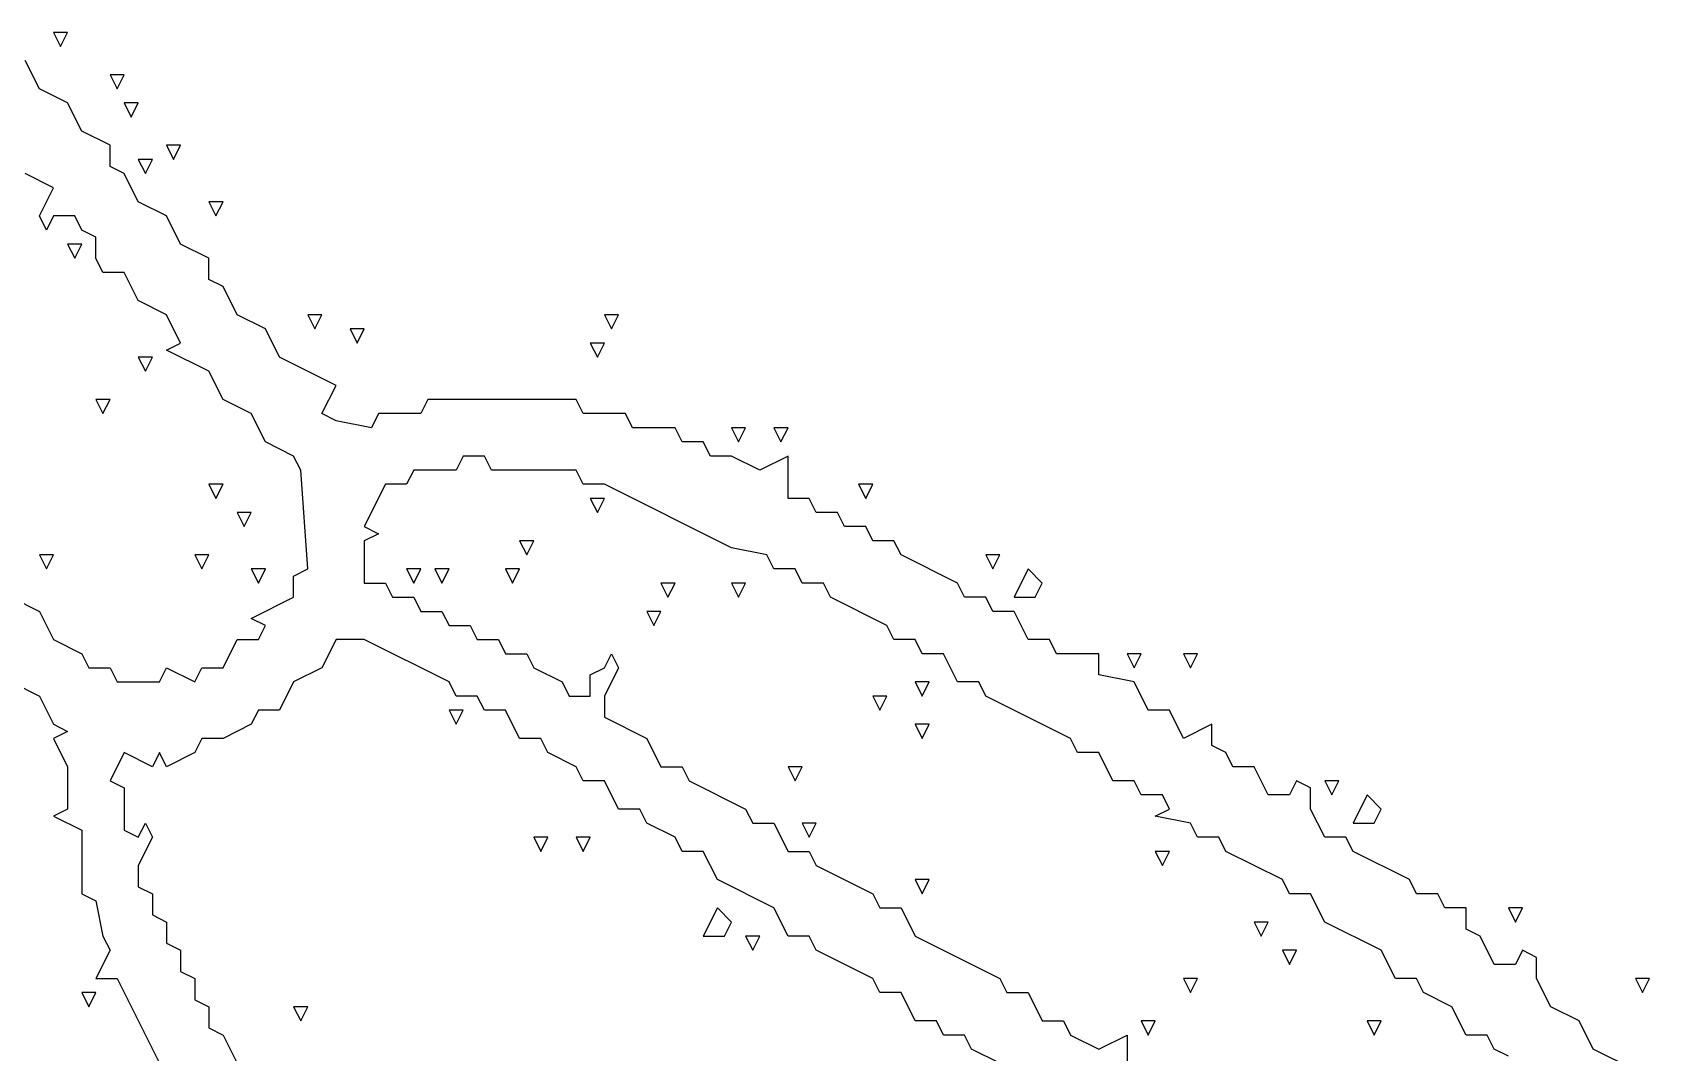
# Model space of a CAD drawing. Extents: x 11 to 152, y 0 to 170.
# Drawn here: x 127.82 to 148.82, y 75.14 to 88.39 of the extents above; entities that cross this region are included whole.
import ezdxf

# ---------------------------------------------------------------- set-up
doc = ezdxf.new("R2010")
doc.units = 0
doc.layers.add('Layer0', color=7, linetype='Continuous')

msp = doc.modelspace()

# ---------------------------------------------------------------- linework, layer by layer
at = {"layer": 'Layer0', "color": 5, "linetype": 'CONTINUOUS'}
for p, q in [((128.096, 88.39266, 0.1), (128.1877, 88.20928, 0.1)), ((128.2794, 88.39266, 0.1), (128.096, 88.39266, 0.1)), ((128.1877, 88.20928, 0.1), (128.2794, 88.39266, 0.1)), ((127.9126, 87.65912, 0.1), (127.7292, 88.02589, 0.1)), ((128.8296, 87.8425, 0.1), (128.9213, 87.65912, 0.1)), ((129.0129, 87.8425, 0.1), (128.8296, 87.8425, 0.1)), ((128.9213, 87.65912, 0.1), (129.0129, 87.8425, 0.1)), ((128.2794, 87.47573, 0.1), (127.9126, 87.65912, 0.1)), ((128.4628, 87.10895, 0.1), (128.2794, 87.47573, 0.1)), ((129.0129, 87.47573, 0.1), (129.1046, 87.29234, 0.1)), ((129.1963, 87.47573, 0.1), (129.0129, 87.47573, 0.1)), ((129.1046, 87.29234, 0.1), (129.1963, 87.47573, 0.1)), ((128.8296, 86.92557, 0.1), (128.4628, 87.10895, 0.1)), ((128.8296, 86.65049, 0.1), (128.8296, 86.92557, 0.1)), ((129.1963, 86.74218, 0.1), (129.288, 86.55879, 0.1)), ((129.3797, 86.74218, 0.1), (129.1963, 86.74218, 0.1)), ((129.288, 86.55879, 0.1), (129.3797, 86.74218, 0.1)), ((129.5631, 86.92557, 0.1), (129.6548, 86.74218, 0.1)), ((129.7465, 86.92557, 0.1), (129.5631, 86.92557, 0.1)), ((129.6548, 86.74218, 0.1), (129.7465, 86.92557, 0.1)), ((128.096, 86.3754, 0.1), (127.7292, 86.55879, 0.1)), ((129.0129, 86.55879, 0.1), (128.8296, 86.65049, 0.1)), ((129.1963, 86.19202, 0.1), (129.0129, 86.55879, 0.1)), ((127.9126, 86.00863, 0.1), (128.096, 86.3754, 0.1)), ((129.5631, 86.00863, 0.1), (129.1963, 86.19202, 0.1)), ((130.1133, 86.19202, 0.1), (130.205, 86.00863, 0.1)), ((130.2967, 86.19202, 0.1), (130.1133, 86.19202, 0.1)), ((130.205, 86.00863, 0.1), (130.2967, 86.19202, 0.1)), ((128.0043, 85.82524, 0.1), (127.9126, 86.00863, 0.1)), ((128.096, 86.00863, 0.1), (128.0043, 85.82524, 0.1)), ((128.3711, 86.00863, 0.1), (128.096, 86.00863, 0.1)), ((128.4628, 85.82524, 0.1), (128.3711, 86.00863, 0.1)), ((129.7465, 85.64186, 0.1), (129.5631, 86.00863, 0.1)), ((128.6462, 85.73355, 0.1), (128.4628, 85.82524, 0.1)), ((128.6462, 85.45847, 0.1), (128.6462, 85.73355, 0.1)), ((128.2794, 85.64186, 0.1), (128.3711, 85.45847, 0.1)), ((128.4628, 85.64186, 0.1), (128.2794, 85.64186, 0.1)), ((128.3711, 85.45847, 0.1), (128.4628, 85.64186, 0.1)), ((130.1133, 85.45847, 0.1), (129.7465, 85.64186, 0.1)), ((128.7379, 85.27508, 0.1), (128.6462, 85.45847, 0.1)), ((129.0129, 85.27508, 0.1), (128.7379, 85.27508, 0.1)), ((129.1963, 84.90831, 0.1), (129.0129, 85.27508, 0.1)), ((130.1133, 85.18339, 0.1), (130.1133, 85.45847, 0.1)), ((130.2967, 85.09169, 0.1), (130.1133, 85.18339, 0.1)), ((130.48, 84.72492, 0.1), (130.2967, 85.09169, 0.1)), ((129.5631, 84.72492, 0.1), (129.1963, 84.90831, 0.1)), ((129.7465, 84.35814, 0.1), (129.5631, 84.72492, 0.1)), ((130.8468, 84.54153, 0.1), (130.48, 84.72492, 0.1)), ((131.397, 84.72492, 0.1), (131.4887, 84.54153, 0.1)), ((131.5804, 84.72492, 0.1), (131.397, 84.72492, 0.1)), ((131.4887, 84.54153, 0.1), (131.5804, 84.72492, 0.1)), ((135.2481, 84.72492, 0.1), (135.3398, 84.54153, 0.1)), ((135.4315, 84.72492, 0.1), (135.2481, 84.72492, 0.1)), ((135.3398, 84.54153, 0.1), (135.4315, 84.72492, 0.1)), ((131.0302, 84.17476, 0.1), (130.8468, 84.54153, 0.1)), ((131.9471, 84.54153, 0.1), (132.0388, 84.35814, 0.1)), ((132.1305, 84.54153, 0.1), (131.9471, 84.54153, 0.1)), ((132.0388, 84.35814, 0.1), (132.1305, 84.54153, 0.1)), ((129.5631, 84.26645, 0.1), (129.7465, 84.35814, 0.1)), ((130.1133, 83.99137, 0.1), (129.5631, 84.26645, 0.1)), ((135.0647, 84.35814, 0.1), (135.1564, 84.17476, 0.1)), ((135.2481, 84.35814, 0.1), (135.0647, 84.35814, 0.1)), ((135.1564, 84.17476, 0.1), (135.2481, 84.35814, 0.1)), ((129.1963, 84.17476, 0.1), (129.288, 83.99137, 0.1)), ((129.3797, 84.17476, 0.1), (129.1963, 84.17476, 0.1)), ((129.288, 83.99137, 0.1), (129.3797, 84.17476, 0.1)), ((131.7638, 83.80798, 0.1), (131.0302, 84.17476, 0.1)), ((130.2967, 83.6246, 0.1), (130.1133, 83.99137, 0.1)), ((131.5804, 83.44121, 0.1), (131.7638, 83.80798, 0.1)), ((128.6462, 83.6246, 0.1), (128.7379, 83.44121, 0.1)), ((128.8296, 83.6246, 0.1), (128.6462, 83.6246, 0.1)), ((128.7379, 83.44121, 0.1), (128.8296, 83.6246, 0.1)), ((130.6634, 83.44121, 0.1), (130.2967, 83.6246, 0.1)), ((132.9558, 83.6246, 0.1), (132.8641, 83.44121, 0.1)), ((134.8813, 83.6246, 0.1), (132.9558, 83.6246, 0.1)), ((134.973, 83.44121, 0.1), (134.8813, 83.6246, 0.1)), ((130.8468, 83.07443, 0.1), (130.6634, 83.44121, 0.1)), ((131.7638, 83.34951, 0.1), (131.5804, 83.44121, 0.1)), ((132.3139, 83.44121, 0.1), (132.2222, 83.25782, 0.1)), ((132.8641, 83.44121, 0.1), (132.3139, 83.44121, 0.1)), ((135.5232, 83.44121, 0.1), (134.973, 83.44121, 0.1)), ((135.6149, 83.25782, 0.1), (135.5232, 83.44121, 0.1)), ((132.2222, 83.25782, 0.1), (131.7638, 83.34951, 0.1)), ((136.165, 83.25782, 0.1), (135.6149, 83.25782, 0.1)), ((136.2567, 83.07443, 0.1), (136.165, 83.25782, 0.1)), ((136.8986, 83.25782, 0.1), (136.9903, 83.07443, 0.1)), ((137.082, 83.25782, 0.1), (136.8986, 83.25782, 0.1)), ((136.9903, 83.07443, 0.1), (137.082, 83.25782, 0.1)), ((137.4488, 83.25782, 0.1), (137.5405, 83.07443, 0.1)), ((137.6321, 83.25782, 0.1), (137.4488, 83.25782, 0.1)), ((137.5405, 83.07443, 0.1), (137.6321, 83.25782, 0.1)), ((131.2136, 82.89105, 0.1), (130.8468, 83.07443, 0.1)), ((136.5318, 83.07443, 0.1), (136.2567, 83.07443, 0.1)), ((136.6235, 82.89105, 0.1), (136.5318, 83.07443, 0.1)), ((131.3053, 82.70766, 0.1), (131.2136, 82.89105, 0.1)), ((133.4142, 82.89105, 0.1), (133.3225, 82.70766, 0.1)), ((133.6893, 82.89105, 0.1), (133.4142, 82.89105, 0.1)), ((133.781, 82.70766, 0.1), (133.6893, 82.89105, 0.1)), ((136.8986, 82.89105, 0.1), (136.6235, 82.89105, 0.1)), ((137.2654, 82.70766, 0.1), (136.8986, 82.89105, 0.1)), ((137.6321, 82.89105, 0.1), (137.2654, 82.70766, 0.1)), ((137.6321, 82.34088, 0.1), (137.6321, 82.89105, 0.1)), ((130.1133, 82.52427, 0.1), (130.205, 82.34088, 0.1)), ((130.2967, 82.52427, 0.1), (130.1133, 82.52427, 0.1)), ((130.205, 82.34088, 0.1), (130.2967, 82.52427, 0.1)), ((131.397, 81.42395, 0.1), (131.3053, 82.70766, 0.1)), ((132.4056, 82.52427, 0.1), (132.1305, 81.97411, 0.1)), ((132.6807, 82.52427, 0.1), (132.4056, 82.52427, 0.1)), ((132.7724, 82.70766, 0.1), (132.6807, 82.52427, 0.1)), ((133.3225, 82.70766, 0.1), (132.7724, 82.70766, 0.1)), ((134.8813, 82.70766, 0.1), (133.781, 82.70766, 0.1)), ((134.973, 82.52427, 0.1), (134.8813, 82.70766, 0.1)), ((135.2481, 82.52427, 0.1), (134.973, 82.52427, 0.1)), ((136.8986, 81.69903, 0.1), (135.2481, 82.52427, 0.1)), ((138.5491, 82.52427, 0.1), (138.6408, 82.34088, 0.1)), ((138.7325, 82.52427, 0.1), (138.5491, 82.52427, 0.1)), ((138.6408, 82.34088, 0.1), (138.7325, 82.52427, 0.1)), ((135.0647, 82.34088, 0.1), (135.1564, 82.1575, 0.1)), ((135.2481, 82.34088, 0.1), (135.0647, 82.34088, 0.1)), ((135.1564, 82.1575, 0.1), (135.2481, 82.34088, 0.1)), ((137.9072, 82.34088, 0.1), (137.6321, 82.34088, 0.1)), ((137.9989, 82.1575, 0.1), (137.9072, 82.34088, 0.1)), ((130.48, 82.1575, 0.1), (130.5717, 81.97411, 0.1)), ((130.6634, 82.1575, 0.1), (130.48, 82.1575, 0.1)), ((130.5717, 81.97411, 0.1), (130.6634, 82.1575, 0.1)), ((138.274, 82.1575, 0.1), (137.9989, 82.1575, 0.1)), ((138.3657, 81.97411, 0.1), (138.274, 82.1575, 0.1)), ((132.1305, 81.97411, 0.1), (132.3139, 81.88242, 0.1)), ((138.6408, 81.97411, 0.1), (138.3657, 81.97411, 0.1)), ((138.7325, 81.79072, 0.1), (138.6408, 81.97411, 0.1)), ((132.3139, 81.88242, 0.1), (132.1305, 81.79072, 0.1)), ((132.1305, 81.79072, 0.1), (132.1305, 81.24056, 0.1)), ((134.1478, 81.79072, 0.1), (134.2395, 81.60734, 0.1)), ((134.3312, 81.79072, 0.1), (134.1478, 81.79072, 0.1)), ((134.2395, 81.60734, 0.1), (134.3312, 81.79072, 0.1)), ((137.3571, 81.60734, 0.1), (136.8986, 81.69903, 0.1)), ((139.0076, 81.79072, 0.1), (138.7325, 81.79072, 0.1)), ((139.0992, 81.60734, 0.1), (139.0076, 81.79072, 0.1)), ((127.9126, 81.60734, 0.1), (128.0043, 81.42395, 0.1)), ((128.096, 81.60734, 0.1), (127.9126, 81.60734, 0.1)), ((128.0043, 81.42395, 0.1), (128.096, 81.60734, 0.1)), ((129.9299, 81.60734, 0.1), (130.0216, 81.42395, 0.1)), ((130.1133, 81.60734, 0.1), (129.9299, 81.60734, 0.1)), ((130.0216, 81.42395, 0.1), (130.1133, 81.60734, 0.1)), ((137.4488, 81.42395, 0.1), (137.3571, 81.60734, 0.1)), ((139.8328, 81.24056, 0.1), (139.0992, 81.60734, 0.1)), ((140.1996, 81.60734, 0.1), (140.2913, 81.42395, 0.1)), ((140.383, 81.60734, 0.1), (140.1996, 81.60734, 0.1)), ((140.2913, 81.42395, 0.1), (140.383, 81.60734, 0.1)), ((130.6634, 81.42395, 0.1), (130.7551, 81.24056, 0.1)), ((130.8468, 81.42395, 0.1), (130.6634, 81.42395, 0.1)), ((130.7551, 81.24056, 0.1), (130.8468, 81.42395, 0.1)), ((131.2136, 81.33225, 0.1), (131.397, 81.42395, 0.1)), ((131.2136, 81.05717, 0.1), (131.2136, 81.33225, 0.1)), ((132.6807, 81.42395, 0.1), (132.7724, 81.24056, 0.1)), ((132.8641, 81.42395, 0.1), (132.6807, 81.42395, 0.1)), ((132.7724, 81.24056, 0.1), (132.8641, 81.42395, 0.1)), ((133.0475, 81.42395, 0.1), (133.1392, 81.24056, 0.1)), ((133.2309, 81.42395, 0.1), (133.0475, 81.42395, 0.1)), ((133.1392, 81.24056, 0.1), (133.2309, 81.42395, 0.1)), ((133.9644, 81.42395, 0.1), (134.0561, 81.24056, 0.1)), ((134.1478, 81.42395, 0.1), (133.9644, 81.42395, 0.1)), ((134.0561, 81.24056, 0.1), (134.1478, 81.42395, 0.1)), ((137.7238, 81.42395, 0.1), (137.4488, 81.42395, 0.1)), ((137.8155, 81.24056, 0.1), (137.7238, 81.42395, 0.1)), ((140.7497, 81.42395, 0.1), (140.5663, 81.05717, 0.1)), ((140.9331, 81.24056, 0.1), (140.7497, 81.42395, 0.1)), ((127.5458, 81.05717, 0.1), (127.9126, 80.87379, 0.1)), ((130.6634, 80.78209, 0.1), (131.2136, 81.05717, 0.1)), ((132.1305, 81.24056, 0.1), (132.4056, 81.24056, 0.1)), ((132.4056, 81.24056, 0.1), (132.4973, 81.05717, 0.1)), ((132.4973, 81.05717, 0.1), (132.7724, 81.05717, 0.1)), ((132.7724, 81.05717, 0.1), (132.8641, 80.87379, 0.1)), ((135.9817, 81.24056, 0.1), (136.0734, 81.05717, 0.1)), ((136.165, 81.24056, 0.1), (135.9817, 81.24056, 0.1)), ((136.0734, 81.05717, 0.1), (136.165, 81.24056, 0.1)), ((136.8986, 81.24056, 0.1), (136.9903, 81.05717, 0.1)), ((137.082, 81.24056, 0.1), (136.8986, 81.24056, 0.1)), ((136.9903, 81.05717, 0.1), (137.082, 81.24056, 0.1)), ((138.0906, 81.24056, 0.1), (137.8155, 81.24056, 0.1)), ((138.1823, 81.05717, 0.1), (138.0906, 81.24056, 0.1)), ((138.9159, 80.6904, 0.1), (138.1823, 81.05717, 0.1)), ((139.9245, 81.05717, 0.1), (139.8328, 81.24056, 0.1)), ((140.1996, 81.05717, 0.1), (139.9245, 81.05717, 0.1)), ((140.2913, 80.87379, 0.1), (140.1996, 81.05717, 0.1)), ((140.5663, 81.05717, 0.1), (140.8414, 81.05717, 0.1)), ((140.8414, 81.05717, 0.1), (140.9331, 81.24056, 0.1)), ((127.9126, 80.87379, 0.1), (128.096, 80.50701, 0.1)), ((132.8641, 80.87379, 0.1), (133.1392, 80.87379, 0.1)), ((133.1392, 80.87379, 0.1), (133.2309, 80.6904, 0.1)), ((135.7983, 80.87379, 0.1), (135.89, 80.6904, 0.1)), ((135.9817, 80.87379, 0.1), (135.7983, 80.87379, 0.1)), ((135.89, 80.6904, 0.1), (135.9817, 80.87379, 0.1)), ((140.5663, 80.87379, 0.1), (140.2913, 80.87379, 0.1)), ((140.7497, 80.50701, 0.1), (140.5663, 80.87379, 0.1)), ((130.8468, 80.6904, 0.1), (130.6634, 80.78209, 0.1)), ((130.7551, 80.50701, 0.1), (130.8468, 80.6904, 0.1)), ((133.2309, 80.6904, 0.1), (133.5059, 80.6904, 0.1)), ((133.5059, 80.6904, 0.1), (133.5976, 80.50701, 0.1)), ((139.0076, 80.50701, 0.1), (138.9159, 80.6904, 0.1)), ((128.096, 80.50701, 0.1), (128.4628, 80.32362, 0.1)), ((130.2967, 80.14024, 0.1), (130.48, 80.50701, 0.1)), ((130.48, 80.50701, 0.1), (130.7551, 80.50701, 0.1)), ((131.7638, 80.50701, 0.1), (131.5804, 80.14024, 0.1)), ((132.1305, 80.50701, 0.1), (131.7638, 80.50701, 0.1)), ((133.2309, 79.95685, 0.1), (132.1305, 80.50701, 0.1)), ((133.5976, 80.50701, 0.1), (133.8727, 80.50701, 0.1)), ((133.8727, 80.50701, 0.1), (133.9644, 80.32362, 0.1)), ((139.2826, 80.50701, 0.1), (139.0076, 80.50701, 0.1)), ((139.3743, 80.32362, 0.1), (139.2826, 80.50701, 0.1)), ((141.0248, 80.50701, 0.1), (140.7497, 80.50701, 0.1)), ((141.1165, 80.32362, 0.1), (141.0248, 80.50701, 0.1)), ((128.4628, 80.32362, 0.1), (128.5545, 80.14024, 0.1)), ((133.9644, 80.32362, 0.1), (134.2395, 80.32362, 0.1)), ((134.2395, 80.32362, 0.1), (134.3312, 80.14024, 0.1)), ((135.2481, 80.14024, 0.1), (135.3398, 80.32362, 0.1)), ((135.3398, 80.32362, 0.1), (135.4315, 80.14024, 0.1)), ((139.6494, 80.32362, 0.1), (139.3743, 80.32362, 0.1)), ((139.8328, 79.95685, 0.1), (139.6494, 80.32362, 0.1)), ((141.6667, 80.32362, 0.1), (141.1165, 80.32362, 0.1)), ((141.6667, 80.04854, 0.1), (141.6667, 80.32362, 0.1)), ((142.0334, 80.32362, 0.1), (142.1251, 80.14024, 0.1)), ((142.2168, 80.32362, 0.1), (142.0334, 80.32362, 0.1)), ((142.1251, 80.14024, 0.1), (142.2168, 80.32362, 0.1)), ((142.767, 80.32362, 0.1), (142.8587, 80.14024, 0.1)), ((142.9504, 80.32362, 0.1), (142.767, 80.32362, 0.1)), ((142.8587, 80.14024, 0.1), (142.9504, 80.32362, 0.1)), ((128.5545, 80.14024, 0.1), (128.8296, 80.14024, 0.1)), ((128.8296, 80.14024, 0.1), (128.9213, 79.95685, 0.1)), ((129.4714, 79.95685, 0.1), (129.5631, 80.14024, 0.1)), ((129.5631, 80.14024, 0.1), (129.9299, 79.95685, 0.1)), ((129.9299, 79.95685, 0.1), (130.0216, 80.14024, 0.1)), ((130.0216, 80.14024, 0.1), (130.2967, 80.14024, 0.1)), ((131.5804, 80.14024, 0.1), (131.2136, 79.95685, 0.1)), ((134.3312, 80.14024, 0.1), (134.698, 79.95685, 0.1)), ((135.0647, 80.04854, 0.1), (135.2481, 80.14024, 0.1)), ((135.0647, 79.77346, 0.1), (135.0647, 80.04854, 0.1)), ((135.4315, 80.14024, 0.1), (135.2481, 79.77346, 0.1)), ((142.1251, 79.95685, 0.1), (141.6667, 80.04854, 0.1)), ((127.5458, 79.95685, 0.1), (127.9126, 79.77346, 0.1)), ((128.9213, 79.95685, 0.1), (129.4714, 79.95685, 0.1)), ((131.2136, 79.95685, 0.1), (131.0302, 79.59008, 0.1)), ((133.3225, 79.77346, 0.1), (133.2309, 79.95685, 0.1)), ((134.698, 79.95685, 0.1), (134.7896, 79.77346, 0.1)), ((139.2826, 79.95685, 0.1), (139.3743, 79.77346, 0.1)), ((139.466, 79.95685, 0.1), (139.2826, 79.95685, 0.1)), ((139.3743, 79.77346, 0.1), (139.466, 79.95685, 0.1)), ((140.1079, 79.95685, 0.1), (139.8328, 79.95685, 0.1)), ((140.1996, 79.77346, 0.1), (140.1079, 79.95685, 0.1)), ((142.3085, 79.59008, 0.1), (142.1251, 79.95685, 0.1)), ((127.9126, 79.77346, 0.1), (128.096, 79.40669, 0.1)), ((130.7551, 79.59008, 0.1), (130.6634, 79.40669, 0.1)), ((131.0302, 79.59008, 0.1), (130.7551, 79.59008, 0.1)), ((133.2309, 79.59008, 0.1), (133.3225, 79.40669, 0.1)), ((133.4142, 79.59008, 0.1), (133.2309, 79.59008, 0.1)), ((133.5976, 79.77346, 0.1), (133.3225, 79.77346, 0.1)), ((133.3225, 79.40669, 0.1), (133.4142, 79.59008, 0.1)), ((133.6893, 79.59008, 0.1), (133.5976, 79.77346, 0.1)), ((133.9644, 79.59008, 0.1), (133.6893, 79.59008, 0.1)), ((134.1478, 79.2233, 0.1), (133.9644, 79.59008, 0.1)), ((134.7896, 79.77346, 0.1), (135.0647, 79.77346, 0.1)), ((135.2481, 79.77346, 0.1), (135.2481, 79.49838, 0.1)), ((138.7325, 79.77346, 0.1), (138.8242, 79.59008, 0.1)), ((138.9159, 79.77346, 0.1), (138.7325, 79.77346, 0.1)), ((138.8242, 79.59008, 0.1), (138.9159, 79.77346, 0.1)), ((141.2999, 79.2233, 0.1), (140.1996, 79.77346, 0.1)), ((142.5836, 79.59008, 0.1), (142.3085, 79.59008, 0.1)), ((142.767, 79.2233, 0.1), (142.5836, 79.59008, 0.1)), ((128.096, 79.40669, 0.1), (128.2794, 79.31499, 0.1)), ((130.6634, 79.40669, 0.1), (130.2967, 79.2233, 0.1)), ((135.2481, 79.49838, 0.1), (135.7983, 79.2233, 0.1)), ((139.2826, 79.40669, 0.1), (139.3743, 79.2233, 0.1)), ((139.466, 79.40669, 0.1), (139.2826, 79.40669, 0.1)), ((139.3743, 79.2233, 0.1), (139.466, 79.40669, 0.1)), ((143.1338, 79.40669, 0.1), (142.767, 79.2233, 0.1)), ((143.1338, 79.13161, 0.1), (143.1338, 79.40669, 0.1)), ((128.2794, 79.31499, 0.1), (128.096, 79.2233, 0.1)), ((128.096, 79.2233, 0.1), (128.2794, 78.85653, 0.1)), ((130.0216, 79.2233, 0.1), (129.9299, 79.03991, 0.1)), ((130.2967, 79.2233, 0.1), (130.0216, 79.2233, 0.1)), ((134.4229, 79.2233, 0.1), (134.1478, 79.2233, 0.1)), ((134.5146, 79.03991, 0.1), (134.4229, 79.2233, 0.1)), ((135.7983, 79.2233, 0.1), (135.9817, 78.85653, 0.1)), ((141.3916, 79.03991, 0.1), (141.2999, 79.2233, 0.1)), ((129.0129, 79.03991, 0.1), (128.8296, 78.67314, 0.1)), ((129.3797, 78.85653, 0.1), (129.0129, 79.03991, 0.1)), ((129.4714, 79.03991, 0.1), (129.3797, 78.85653, 0.1)), ((129.5631, 78.85653, 0.1), (129.4714, 79.03991, 0.1)), ((129.9299, 79.03991, 0.1), (129.5631, 78.85653, 0.1)), ((134.8813, 78.85653, 0.1), (134.5146, 79.03991, 0.1)), ((141.6667, 79.03991, 0.1), (141.3916, 79.03991, 0.1)), ((141.8501, 78.67314, 0.1), (141.6667, 79.03991, 0.1)), ((143.3172, 79.03991, 0.1), (143.1338, 79.13161, 0.1)), ((143.4088, 78.85653, 0.1), (143.3172, 79.03991, 0.1)), ((128.2794, 78.85653, 0.1), (128.2794, 78.30636, 0.1)), ((134.973, 78.67314, 0.1), (134.8813, 78.85653, 0.1)), ((135.9817, 78.85653, 0.1), (136.2567, 78.85653, 0.1)), ((136.2567, 78.85653, 0.1), (136.3484, 78.67314, 0.1)), ((137.6321, 78.85653, 0.1), (137.7238, 78.67314, 0.1)), ((137.8155, 78.85653, 0.1), (137.6321, 78.85653, 0.1)), ((137.7238, 78.67314, 0.1), (137.8155, 78.85653, 0.1)), ((143.6839, 78.85653, 0.1), (143.4088, 78.85653, 0.1)), ((143.8673, 78.48975, 0.1), (143.6839, 78.85653, 0.1)), ((128.8296, 78.67314, 0.1), (129.0129, 78.58145, 0.1)), ((129.0129, 78.58145, 0.1), (129.0129, 78.03128, 0.1)), ((135.2481, 78.67314, 0.1), (134.973, 78.67314, 0.1)), ((135.4315, 78.30636, 0.1), (135.2481, 78.67314, 0.1)), ((136.3484, 78.67314, 0.1), (137.082, 78.30636, 0.1)), ((142.1251, 78.67314, 0.1), (141.8501, 78.67314, 0.1)), ((142.2168, 78.48975, 0.1), (142.1251, 78.67314, 0.1)), ((144.2341, 78.67314, 0.1), (144.1424, 78.48975, 0.1)), ((144.4175, 78.58145, 0.1), (144.2341, 78.67314, 0.1)), ((144.4175, 78.30636, 0.1), (144.4175, 78.58145, 0.1)), ((144.6009, 78.67314, 0.1), (144.6926, 78.48975, 0.1)), ((144.7843, 78.67314, 0.1), (144.6009, 78.67314, 0.1)), ((144.6926, 78.48975, 0.1), (144.7843, 78.67314, 0.1)), ((142.4919, 78.48975, 0.1), (142.2168, 78.48975, 0.1)), ((142.5836, 78.30636, 0.1), (142.4919, 78.48975, 0.1)), ((144.1424, 78.48975, 0.1), (143.8673, 78.48975, 0.1)), ((145.151, 78.48975, 0.1), (144.9676, 78.12298, 0.1)), ((145.3344, 78.30636, 0.1), (145.151, 78.48975, 0.1)), ((128.2794, 78.30636, 0.1), (128.096, 78.21467, 0.1)), ((128.096, 78.21467, 0.1), (128.4628, 78.03128, 0.1)), ((129.1963, 77.93959, 0.1), (129.288, 78.12298, 0.1)), ((129.288, 78.12298, 0.1), (129.3797, 77.93959, 0.1)), ((135.7066, 78.30636, 0.1), (135.4315, 78.30636, 0.1)), ((135.7983, 78.12298, 0.1), (135.7066, 78.30636, 0.1)), ((136.165, 77.93959, 0.1), (135.7983, 78.12298, 0.1)), ((137.082, 78.30636, 0.1), (137.1737, 78.12298, 0.1)), ((137.1737, 78.12298, 0.1), (137.4488, 78.12298, 0.1)), ((137.4488, 78.12298, 0.1), (137.6321, 77.7562, 0.1)), ((137.8155, 78.12298, 0.1), (137.9072, 77.93959, 0.1)), ((137.9989, 78.12298, 0.1), (137.8155, 78.12298, 0.1)), ((137.9072, 77.93959, 0.1), (137.9989, 78.12298, 0.1)), ((142.4002, 78.21467, 0.1), (142.5836, 78.30636, 0.1)), ((142.8587, 78.12298, 0.1), (142.4002, 78.21467, 0.1)), ((142.9504, 77.93959, 0.1), (142.8587, 78.12298, 0.1)), ((144.6009, 77.93959, 0.1), (144.4175, 78.30636, 0.1)), ((144.9676, 78.12298, 0.1), (145.2427, 78.12298, 0.1)), ((145.2427, 78.12298, 0.1), (145.3344, 78.30636, 0.1)), ((128.4628, 78.03128, 0.1), (128.4628, 77.20604, 0.1)), ((129.0129, 78.03128, 0.1), (129.1963, 77.93959, 0.1)), ((129.3797, 77.93959, 0.1), (129.1963, 77.57282, 0.1)), ((134.3312, 77.93959, 0.1), (134.4229, 77.7562, 0.1)), ((134.5146, 77.93959, 0.1), (134.3312, 77.93959, 0.1)), ((134.4229, 77.7562, 0.1), (134.5146, 77.93959, 0.1)), ((134.8813, 77.93959, 0.1), (134.973, 77.7562, 0.1)), ((135.0647, 77.93959, 0.1), (134.8813, 77.93959, 0.1)), ((134.973, 77.7562, 0.1), (135.0647, 77.93959, 0.1)), ((136.2567, 77.7562, 0.1), (136.165, 77.93959, 0.1)), ((143.2255, 77.93959, 0.1), (142.9504, 77.93959, 0.1)), ((143.3172, 77.7562, 0.1), (143.2255, 77.93959, 0.1)), ((144.8759, 77.93959, 0.1), (144.6009, 77.93959, 0.1)), ((144.9676, 77.7562, 0.1), (144.8759, 77.93959, 0.1)), ((136.5318, 77.7562, 0.1), (136.2567, 77.7562, 0.1)), ((136.7152, 77.38943, 0.1), (136.5318, 77.7562, 0.1)), ((137.6321, 77.7562, 0.1), (137.9072, 77.7562, 0.1)), ((137.9072, 77.7562, 0.1), (137.9989, 77.57282, 0.1)), ((142.4002, 77.7562, 0.1), (142.4919, 77.57282, 0.1)), ((142.5836, 77.7562, 0.1), (142.4002, 77.7562, 0.1)), ((142.4919, 77.57282, 0.1), (142.5836, 77.7562, 0.1)), ((144.0507, 77.38943, 0.1), (143.3172, 77.7562, 0.1)), ((145.7012, 77.38943, 0.1), (144.9676, 77.7562, 0.1)), ((129.1963, 77.57282, 0.1), (129.1963, 77.29773, 0.1)), ((137.9989, 77.57282, 0.1), (138.7325, 77.20604, 0.1)), ((129.1963, 77.29773, 0.1), (129.3797, 77.20604, 0.1)), ((137.4488, 77.02265, 0.1), (136.7152, 77.38943, 0.1)), ((139.2826, 77.38943, 0.1), (139.3743, 77.20604, 0.1)), ((139.466, 77.38943, 0.1), (139.2826, 77.38943, 0.1)), ((139.3743, 77.20604, 0.1), (139.466, 77.38943, 0.1)), ((144.1424, 77.20604, 0.1), (144.0507, 77.38943, 0.1)), ((145.7929, 77.20604, 0.1), (145.7012, 77.38943, 0.1)), ((128.4628, 77.20604, 0.1), (128.6462, 77.11435, 0.1)), ((128.6462, 77.11435, 0.1), (128.7379, 76.65588, 0.1)), ((129.3797, 77.20604, 0.1), (129.3797, 76.93096, 0.1)), ((138.7325, 77.20604, 0.1), (138.8242, 77.02265, 0.1)), ((144.4175, 77.20604, 0.1), (144.1424, 77.20604, 0.1)), ((144.6009, 76.83927, 0.1), (144.4175, 77.20604, 0.1)), ((146.068, 77.20604, 0.1), (145.7929, 77.20604, 0.1)), ((146.1597, 77.02265, 0.1), (146.068, 77.20604, 0.1)), ((129.3797, 76.93096, 0.1), (129.5631, 76.83927, 0.1)), ((136.7152, 77.02265, 0.1), (136.5318, 76.65588, 0.1)), ((136.8986, 76.83927, 0.1), (136.7152, 77.02265, 0.1)), ((137.6321, 76.65588, 0.1), (137.4488, 77.02265, 0.1)), ((138.8242, 77.02265, 0.1), (139.0992, 77.02265, 0.1)), ((139.0992, 77.02265, 0.1), (139.2826, 76.65588, 0.1)), ((146.4347, 77.02265, 0.1), (146.1597, 77.02265, 0.1)), ((146.4347, 76.74757, 0.1), (146.4347, 77.02265, 0.1)), ((146.9849, 77.02265, 0.1), (147.0766, 76.83927, 0.1)), ((147.1683, 77.02265, 0.1), (146.9849, 77.02265, 0.1)), ((147.0766, 76.83927, 0.1), (147.1683, 77.02265, 0.1)), ((128.7379, 76.65588, 0.1), (128.8296, 76.47249, 0.1)), ((129.5631, 76.83927, 0.1), (129.5631, 76.56419, 0.1)), ((136.5318, 76.65588, 0.1), (136.8069, 76.65588, 0.1)), ((136.8069, 76.65588, 0.1), (136.8986, 76.83927, 0.1)), ((137.082, 76.65588, 0.1), (137.1737, 76.47249, 0.1)), ((137.2654, 76.65588, 0.1), (137.082, 76.65588, 0.1)), ((137.1737, 76.47249, 0.1), (137.2654, 76.65588, 0.1)), ((137.9072, 76.65588, 0.1), (137.6321, 76.65588, 0.1)), ((137.9989, 76.47249, 0.1), (137.9072, 76.65588, 0.1)), ((139.2826, 76.65588, 0.1), (140.383, 76.10572, 0.1)), ((143.6839, 76.83927, 0.1), (143.7756, 76.65588, 0.1)), ((143.8673, 76.83927, 0.1), (143.6839, 76.83927, 0.1)), ((143.7756, 76.65588, 0.1), (143.8673, 76.83927, 0.1)), ((145.3344, 76.47249, 0.1), (144.6009, 76.83927, 0.1)), ((146.6181, 76.65588, 0.1), (146.4347, 76.74757, 0.1)), ((146.8015, 76.2891, 0.1), (146.6181, 76.65588, 0.1)), ((128.8296, 76.47249, 0.1), (128.6462, 76.10572, 0.1)), ((129.5631, 76.56419, 0.1), (129.7465, 76.47249, 0.1)), ((129.7465, 76.47249, 0.1), (129.7465, 76.19741, 0.1)), ((138.7325, 76.10572, 0.1), (137.9989, 76.47249, 0.1)), ((144.0507, 76.47249, 0.1), (144.1424, 76.2891, 0.1)), ((144.2341, 76.47249, 0.1), (144.0507, 76.47249, 0.1)), ((144.1424, 76.2891, 0.1), (144.2341, 76.47249, 0.1)), ((145.5178, 76.10572, 0.1), (145.3344, 76.47249, 0.1)), ((147.1683, 76.47249, 0.1), (147.0766, 76.2891, 0.1)), ((147.3517, 76.3808, 0.1), (147.1683, 76.47249, 0.1)), ((147.0766, 76.2891, 0.1), (146.8015, 76.2891, 0.1)), ((147.3517, 76.10572, 0.1), (147.3517, 76.3808, 0.1)), ((128.6462, 76.10572, 0.1), (128.9213, 76.10572, 0.1)), ((128.9213, 76.10572, 0.1), (129.7465, 74.45523, 0.1)), ((129.7465, 76.19741, 0.1), (129.9299, 76.10572, 0.1)), ((129.9299, 76.10572, 0.1), (129.9299, 75.83064, 0.1)), ((138.8242, 75.92233, 0.1), (138.7325, 76.10572, 0.1)), ((140.383, 76.10572, 0.1), (140.4746, 75.92233, 0.1)), ((142.767, 76.10572, 0.1), (142.8587, 75.92233, 0.1)), ((142.9504, 76.10572, 0.1), (142.767, 76.10572, 0.1)), ((142.8587, 75.92233, 0.1), (142.9504, 76.10572, 0.1)), ((145.7929, 76.10572, 0.1), (145.5178, 76.10572, 0.1)), ((145.8846, 75.92233, 0.1), (145.7929, 76.10572, 0.1)), ((147.5351, 75.73894, 0.1), (147.3517, 76.10572, 0.1)), ((148.6354, 76.10572, 0.1), (148.7271, 75.92233, 0.1)), ((148.8188, 76.10572, 0.1), (148.6354, 76.10572, 0.1)), ((148.7271, 75.92233, 0.1), (148.8188, 76.10572, 0.1)), ((128.4628, 75.92233, 0.1), (128.5545, 75.73894, 0.1)), ((128.6462, 75.92233, 0.1), (128.4628, 75.92233, 0.1)), ((128.5545, 75.73894, 0.1), (128.6462, 75.92233, 0.1)), ((129.9299, 75.83064, 0.1), (130.1133, 75.73894, 0.1)), ((139.0992, 75.92233, 0.1), (138.8242, 75.92233, 0.1)), ((139.2826, 75.55556, 0.1), (139.0992, 75.92233, 0.1)), ((140.4746, 75.92233, 0.1), (140.7497, 75.92233, 0.1)), ((140.7497, 75.92233, 0.1), (140.9331, 75.55556, 0.1)), ((146.2513, 75.73894, 0.1), (145.8846, 75.92233, 0.1)), ((130.1133, 75.73894, 0.1), (130.1133, 75.46386, 0.1)), ((131.2136, 75.73894, 0.1), (131.3053, 75.55556, 0.1)), ((131.397, 75.73894, 0.1), (131.2136, 75.73894, 0.1)), ((131.3053, 75.55556, 0.1), (131.397, 75.73894, 0.1)), ((146.4347, 75.37217, 0.1), (146.2513, 75.73894, 0.1)), ((147.9018, 75.55556, 0.1), (147.5351, 75.73894, 0.1)), ((130.1133, 75.46386, 0.1), (130.2967, 75.37217, 0.1)), ((139.5577, 75.55556, 0.1), (139.2826, 75.55556, 0.1)), ((139.6494, 75.37217, 0.1), (139.5577, 75.55556, 0.1)), ((140.9331, 75.55556, 0.1), (141.2082, 75.55556, 0.1)), ((141.2082, 75.55556, 0.1), (141.2999, 75.37217, 0.1)), ((142.2168, 75.55556, 0.1), (142.3085, 75.37217, 0.1)), ((142.4002, 75.55556, 0.1), (142.2168, 75.55556, 0.1)), ((142.3085, 75.37217, 0.1), (142.4002, 75.55556, 0.1)), ((145.151, 75.55556, 0.1), (145.2427, 75.37217, 0.1)), ((145.3344, 75.55556, 0.1), (145.151, 75.55556, 0.1)), ((145.2427, 75.37217, 0.1), (145.3344, 75.55556, 0.1)), ((148.0852, 75.18878, 0.1), (147.9018, 75.55556, 0.1)), ((130.2967, 75.37217, 0.1), (130.48, 75.00539, 0.1)), ((139.9245, 75.37217, 0.1), (139.6494, 75.37217, 0.1)), ((140.0162, 75.18878, 0.1), (139.9245, 75.37217, 0.1)), ((140.383, 75.00539, 0.1), (140.0162, 75.18878, 0.1)), ((141.2999, 75.37217, 0.1), (141.6667, 75.18878, 0.1)), ((141.6667, 75.18878, 0.1), (142.0334, 75.37217, 0.1)), ((142.0334, 75.37217, 0.1), (142.0334, 74.82201, 0.1)), ((146.7098, 75.37217, 0.1), (146.4347, 75.37217, 0.1)), ((146.8015, 75.18878, 0.1), (146.7098, 75.37217, 0.1)), ((146.9849, 75.09709, 0.1), (146.8015, 75.18878, 0.1)), ((148.6354, 74.9137, 0.1), (148.0852, 75.18878, 0.1))]:
    msp.add_line(p, q, dxfattribs=at)

doc.saveas('drawing.dxf')
